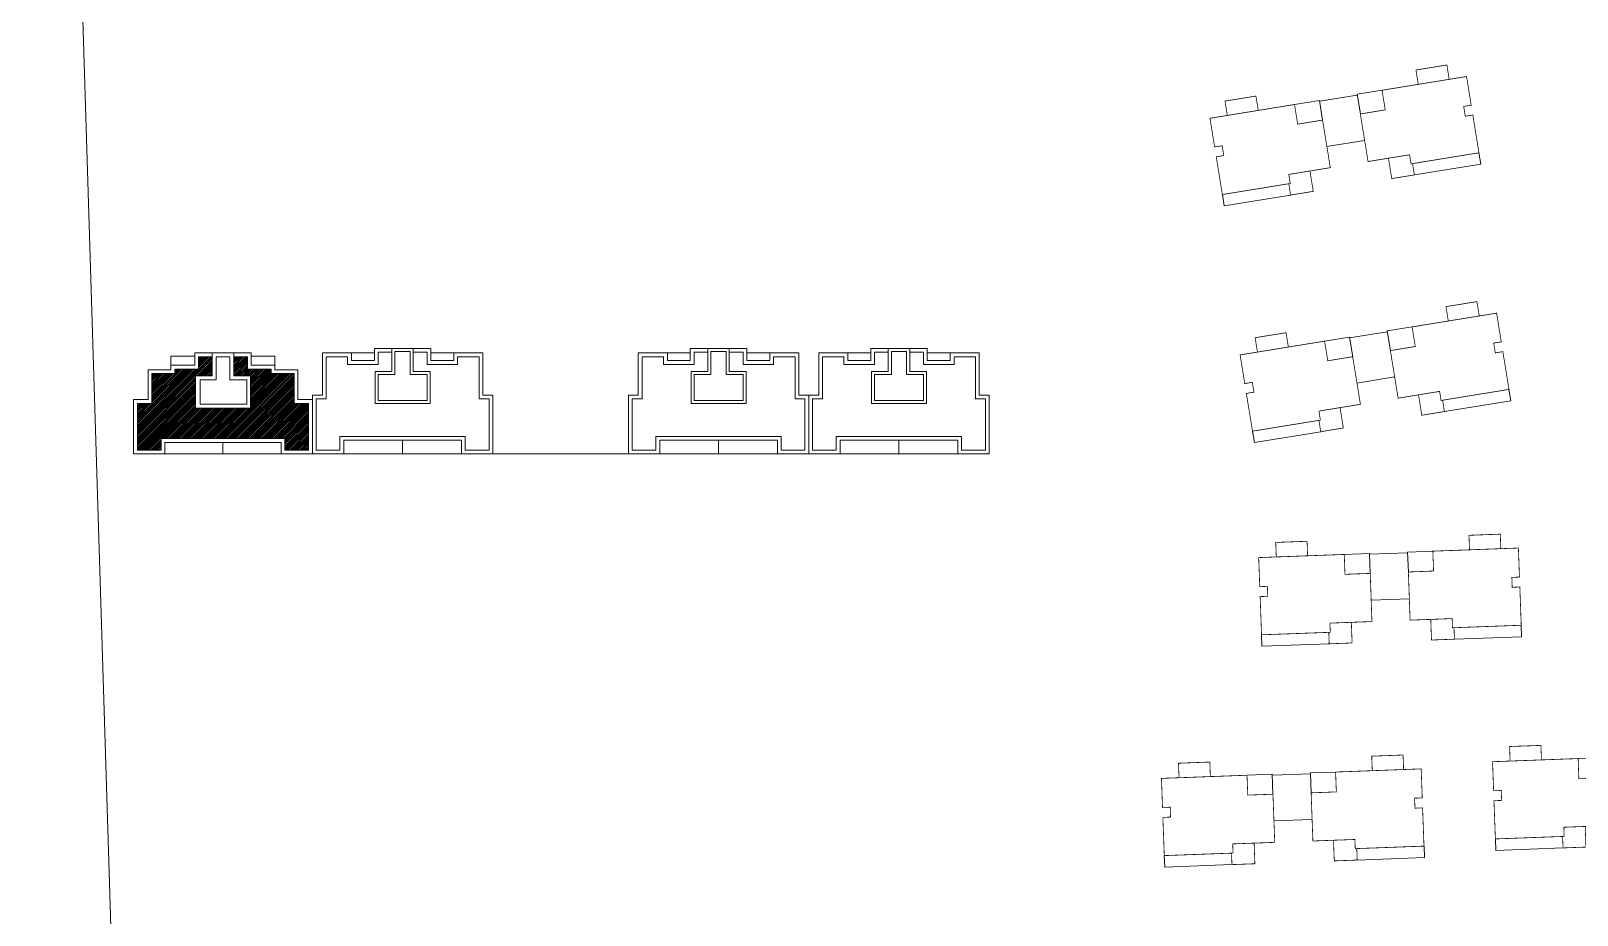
# Model space of a CAD drawing. Extents: x 65861 to 191729, y -16848 to 27649.
# Drawn here: x 132086 to 134108, y -9449 to -8293 of the extents above; entities that cross this region are included whole.
import ezdxf

# ---------------------------------------------------------------- set-up
doc = ezdxf.new("R2010")
doc.units = 0
doc.header["$LTSCALE"] = 1000
doc.header["$MEASUREMENT"] = 0
for name, color, linetype, lineweight in [('140', 2, 'Continuous', 5), ('DingDianTu', 5, 'Continuous', 0), ('s2', 1, 'Continuous', 5)]:
    doc.layers.add(name, color=color, linetype=linetype, lineweight=lineweight)

# ---------------------------------------------------------------- blocks, each defined once
blk = doc.blocks.new('dafasfd')
at = {"layer": 'DingDianTu', "color": 7}
for points in [[(36368038, 16363912), (36371127, 16365074), (36372042, 16362641)], [(36369878, 16352210), (36361642, 16349110), (36361113, 16350514)]]:
    blk.add_lwpolyline(points, dxfattribs=at)
at = {"layer": 'DingDianTu', "color": 7, "const_width": 100}
blk.add_lwpolyline([(36368038, 16363912), (36368954, 16361479), (36372042, 16362641), (36374261, 16356745), (36369114, 16354807), (36369537, 16353684), (36361113, 16350514), (36359352, 16355194), (36360288, 16355546), (36359830, 16356763), (36358894, 16356410), (36357556, 16359967)], close=True, dxfattribs=at)
for points in [[(36363546, 16362221), (36362876, 16363999), (36359039, 16362555), (36359708, 16360777)], [(36371734, 16355794), (36372686, 16353267), (36369878, 16352210), (36369350, 16353614)]]:
    blk.add_lwpolyline(points, dxfattribs=at)
blk = doc.blocks.new('*E46')
at = {"layer": 'DingDianTu', "color": 7, "xscale": 0.001000002024510444, "yscale": 0.001000000163912773, "zscale": 0.001, "rotation": 339.3761177849276}
blk.add_blockref('dafasfd', (22612.58, -20413.34), dxfattribs=at)
blk = doc.blocks.new('*E45')
at = {"layer": 'DingDianTu', "color": 7, "xscale": 0.001000002024510444, "yscale": 0.001000000163912773, "zscale": 0.001, "rotation": 339.3761177849276}
blk.add_blockref('dafasfd', (22612.58, -20413.34), dxfattribs=at)
blk = doc.blocks.new('*E44')
at = {"layer": 'DingDianTu', "color": 7, "xscale": 0.001000002024510444, "yscale": 0.001000000163912773, "zscale": 0.001, "rotation": 339.3761177849276}
blk.add_blockref('dafasfd', (22612.58, -20413.34), dxfattribs=at)
blk = doc.blocks.new('*E43')
at = {"layer": 'DingDianTu', "color": 7, "xscale": 0.001000002024510444, "yscale": 0.001000000163912773, "zscale": 0.001, "rotation": 339.3761177849276}
blk.add_blockref('dafasfd', (22612.58, -20413.34), dxfattribs=at)
blk = doc.blocks.new('*E42')
at = {"layer": 'DingDianTu', "color": 7, "xscale": 0.001000002024510444, "yscale": 0.001000000163912773, "zscale": 0.001, "rotation": 339.3761177849276}
blk.add_blockref('dafasfd', (22612.58, -20413.34), dxfattribs=at)
blk = doc.blocks.new('*E41')
at = {"layer": 'DingDianTu', "color": 7, "xscale": 0.001000002024510444, "yscale": 0.001000000163912773, "zscale": 0.001, "rotation": 339.3761177849276}
blk.add_blockref('dafasfd', (22612.58, -20413.34), dxfattribs=at)
blk = doc.blocks.new('*E40')
at = {"layer": 'DingDianTu', "color": 7, "xscale": 0.001000002024510444, "yscale": 0.001000000163912773, "zscale": 0.001, "rotation": 339.3761177849276}
blk.add_blockref('dafasfd', (22612.58, -20413.34), dxfattribs=at)
blk = doc.blocks.new('*E39')
at = {"layer": 'DingDianTu', "color": 7, "xscale": 0.001000002024510444, "yscale": 0.001000000163912773, "zscale": 0.001, "rotation": 339.3761177849276}
blk.add_blockref('dafasfd', (22612.58, -20413.34), dxfattribs=at)
blk = doc.blocks.new('*E38')
at = {"layer": 'DingDianTu', "color": 7, "xscale": 0.001000002024510444, "yscale": 0.001000000163912773, "zscale": 0.001, "rotation": 339.3761177849276}
blk.add_blockref('dafasfd', (22612.58, -20413.34), dxfattribs=at)

msp = doc.modelspace()

# ---------------------------------------------------------------- hatches: boundary and pattern name
at = {"layer": 's2', "linetype": 'ByBlock'}
h = msp.add_hatch(dxfattribs=at)
h.set_pattern_fill('ANSI31', color=256, style=0)
h.set_pattern_definition([(45, (-529220.529, -334493.6942), (-1.122532015, 1.122532015), [])])
h.paths.add_polyline_path([(132430.1, -8741), (132400.1, -8741), (132400.1, -8735), (132369.1, -8735), (132369.1, -8719), (132351.1, -8719), (132351.1, -8744), (132352.1, -8744), (132373.1, -8744), (132373.1, -8745), (132373.1, -8786), (132372.1, -8786), (132301.1, -8786), (132301.1, -8785), (132301.1, -8744), (132302.1, -8744), (132323.1, -8744), (132323.1, -8743), (132323.1, -8719), (132305.1, -8719), (132305.1, -8735), (132274.1, -8735), (132274.1, -8741), (132244.1, -8741), (132244.1, -8780), (132225.1, -8780), (132225.1, -8841), (132256.1, -8841), (132256.1, -8826), (132418.1, -8826), (132418.1, -8841), (132449.1, -8841), (132449.1, -8780), (132430.1, -8780)])

# ---------------------------------------------------------------- linework, layer by layer
at = {"layer": '140', "color": 7}
for p, q in [((132085.9, -6085), (132224, -10557.2)), ((133820.9, -8376.8), (133771.5, -8384.9)), ((133830.5, -8436.1), (133781.2, -8444.1)), ((133860.2, -8686.2), (133810.9, -8694.2)), ((132300.1, -8714), (132300.1, -8730)), ((132374.1, -8714), (132300.1, -8714)), ((132323.1, -8714), (132323.1, -8743)), ((132351.1, -8744), (132351.1, -8714)), ((132374.1, -8730), (132374.1, -8714)), ((132467.1, -8769), (132467.1, -8714)), ((132467.1, -8714), (132505.1, -8714)), ((132503.1, -8714), (132505.1, -8714)), ((132505.1, -8714), (132505.1, -8724)), ((132505.1, -8714), (132535.1, -8714)), ((132535.1, -8724), (132535.1, -8708)), ((132535.1, -8708), (132609.1, -8708)), ((132540.1, -8729), (132540.1, -8713)), ((132540.1, -8713), (132558.1, -8713)), ((132558.1, -8708), (132558.1, -8738)), ((132562.1, -8712), (132562.1, -8742)), ((132582.1, -8712), (132562.1, -8712)), ((132582.1, -8742), (132582.1, -8712)), ((132586.1, -8738), (132586.1, -8708)), ((132586.1, -8713), (132604.1, -8713)), ((132604.1, -8713), (132604.1, -8729)), ((132609.1, -8708), (132609.1, -8724)), ((132639.1, -8714), (132609.1, -8714)), ((132639.1, -8724), (132639.1, -8714)), ((132639.1, -8714), (132677.1, -8714)), ((132677.1, -8714), (132677.1, -8769)), ((132880.4, -8769), (132880.4, -8714)), ((132880.4, -8714), (132918.4, -8714)), ((132916.4, -8714), (132918.4, -8714)), ((132918.4, -8714), (132918.4, -8724)), ((132918.4, -8714), (132948.4, -8714)), ((132948.4, -8724), (132948.4, -8708)), ((132948.4, -8708), (133022.4, -8708)), ((132953.4, -8729), (132953.4, -8713)), ((132953.4, -8713), (132971.4, -8713)), ((132971.4, -8708), (132971.4, -8738)), ((132975.4, -8712), (132975.4, -8742)), ((132995.4, -8712), (132975.4, -8712)), ((132995.4, -8742), (132995.4, -8712)), ((132999.4, -8738), (132999.4, -8708)), ((132999.4, -8713), (133017.4, -8713)), ((133017.4, -8713), (133017.4, -8729)), ((133022.4, -8708), (133022.4, -8724)), ((133052.4, -8714), (133022.4, -8714)), ((133052.4, -8724), (133052.4, -8714)), ((133052.4, -8714), (133090.4, -8714)), ((133090.4, -8714), (133090.4, -8769)), ((133116.4, -8769), (133116.4, -8714)), ((133116.4, -8714), (133154.4, -8714)), ((133152.4, -8714), (133154.4, -8714)), ((133154.4, -8714), (133154.4, -8724)), ((133154.4, -8714), (133184.4, -8714)), ((133184.4, -8724), (133184.4, -8708)), ((133184.4, -8708), (133258.4, -8708)), ((133189.4, -8729), (133189.4, -8713)), ((133189.4, -8713), (133207.4, -8713)), ((133207.4, -8708), (133207.4, -8738)), ((133211.4, -8712), (133211.4, -8742)), ((133231.4, -8712), (133211.4, -8712)), ((133231.4, -8742), (133231.4, -8712)), ((133235.4, -8738), (133235.4, -8708)), ((133235.4, -8713), (133253.4, -8713)), ((133253.4, -8713), (133253.4, -8729)), ((133258.4, -8708), (133258.4, -8724)), ((133288.4, -8714), (133258.4, -8714)), ((133288.4, -8724), (133288.4, -8714)), ((133288.4, -8714), (133326.4, -8714)), ((133326.4, -8714), (133326.4, -8769)), ((132269.1, -8736), (132239.1, -8736)), ((132239.1, -8736), (132239.1, -8775)), ((132269.1, -8730), (132269.1, -8718)), ((132269.1, -8718), (132300.1, -8718)), ((132300.1, -8730), (132269.1, -8730)), ((132269.1, -8730), (132269.1, -8736)), ((132305.1, -8735), (132274.1, -8735)), ((132274.1, -8735), (132274.1, -8741)), ((132323.1, -8719), (132305.1, -8719)), ((132305.1, -8719), (132305.1, -8735)), ((132328.1, -8719), (132328.1, -8749)), ((132346.1, -8719), (132328.1, -8719)), ((132346.1, -8749), (132346.1, -8719)), ((132369.1, -8719), (132351.1, -8719)), ((132369.1, -8735), (132369.1, -8719)), ((132400.1, -8735), (132369.1, -8735)), ((132405.1, -8718), (132374.1, -8718)), ((132405.1, -8730), (132374.1, -8730)), ((132400.1, -8741), (132400.1, -8735)), ((132405.1, -8730), (132405.1, -8718)), ((132405.1, -8736), (132405.1, -8730)), ((132435.1, -8736), (132405.1, -8736)), ((132435.1, -8775), (132435.1, -8736)), ((132472.1, -8774), (132472.1, -8719)), ((132472.1, -8719), (132500.1, -8719)), ((132500.1, -8719), (132500.1, -8729)), ((132500.1, -8729), (132540.1, -8729)), ((132505.1, -8724), (132535.1, -8724)), ((132604.1, -8729), (132644.1, -8729)), ((132609.1, -8724), (132639.1, -8724)), ((132644.1, -8729), (132644.1, -8719)), ((132644.1, -8719), (132672.1, -8719)), ((132672.1, -8719), (132672.1, -8774)), ((132885.4, -8774), (132885.4, -8719)), ((132885.4, -8719), (132913.4, -8719)), ((132913.4, -8719), (132913.4, -8729)), ((132913.4, -8729), (132953.4, -8729)), ((132918.4, -8724), (132948.4, -8724)), ((133017.4, -8729), (133057.4, -8729)), ((133022.4, -8724), (133052.4, -8724)), ((133057.4, -8729), (133057.4, -8719)), ((133057.4, -8719), (133085.4, -8719)), ((133085.4, -8719), (133085.4, -8774)), ((133121.4, -8774), (133121.4, -8719)), ((133121.4, -8719), (133149.4, -8719)), ((133149.4, -8719), (133149.4, -8729)), ((133149.4, -8729), (133189.4, -8729)), ((133154.4, -8724), (133184.4, -8724)), ((133253.4, -8729), (133293.4, -8729)), ((133258.4, -8724), (133288.4, -8724)), ((133293.4, -8729), (133293.4, -8719)), ((133293.4, -8719), (133321.4, -8719)), ((133321.4, -8719), (133321.4, -8774)), ((132274.1, -8741), (132244.1, -8741)), ((132244.1, -8741), (132244.1, -8780)), ((132302.1, -8744), (132301.1, -8744)), ((132301.1, -8744), (132301.1, -8785)), ((132323.1, -8744), (132302.1, -8744)), ((132328.1, -8749), (132307.1, -8749)), ((132307.1, -8749), (132307.1, -8781)), ((132323.1, -8743), (132323.1, -8744)), ((132368.1, -8749), (132346.1, -8749)), ((132352.1, -8744), (132351.1, -8744)), ((132373.1, -8744), (132352.1, -8744)), ((132368.1, -8781), (132368.1, -8749)), ((132373.1, -8745), (132373.1, -8744)), ((132373.1, -8786), (132373.1, -8745)), ((132430.1, -8741), (132400.1, -8741)), ((132430.1, -8780), (132430.1, -8741)), ((132558.1, -8738), (132536.1, -8738)), ((132536.1, -8738), (132536.1, -8780)), ((132562.1, -8742), (132540.1, -8742)), ((132540.1, -8742), (132540.1, -8776)), ((132604.1, -8742), (132582.1, -8742)), ((132608.1, -8738), (132586.1, -8738)), ((132604.1, -8776), (132604.1, -8742)), ((132608.1, -8780), (132608.1, -8738)), ((132971.4, -8738), (132949.4, -8738)), ((132949.4, -8738), (132949.4, -8780)), ((132975.4, -8742), (132953.4, -8742)), ((132953.4, -8742), (132953.4, -8776)), ((133017.4, -8742), (132995.4, -8742)), ((133021.4, -8738), (132999.4, -8738)), ((133017.4, -8776), (133017.4, -8742)), ((133021.4, -8780), (133021.4, -8738)), ((133207.4, -8738), (133185.4, -8738)), ((133185.4, -8738), (133185.4, -8780)), ((133211.4, -8742), (133189.4, -8742)), ((133189.4, -8742), (133189.4, -8776)), ((133253.4, -8742), (133231.4, -8742)), ((133257.4, -8738), (133235.4, -8738)), ((133253.4, -8776), (133253.4, -8742)), ((133257.4, -8780), (133257.4, -8738)), ((133869.8, -8745.4), (133820.5, -8753.5)), ((132239.1, -8775), (132220.1, -8775)), ((132220.1, -8775), (132220.1, -8846)), ((132454.1, -8775), (132435.1, -8775)), ((132454.1, -8846), (132454.1, -8769)), ((132454.1, -8769), (132467.1, -8769)), ((132454.1, -8846), (132454.1, -8775)), ((132459.1, -8841), (132459.1, -8774)), ((132459.1, -8774), (132472.1, -8774)), ((132540.1, -8776), (132604.1, -8776)), ((132672.1, -8774), (132685.1, -8774)), ((132677.1, -8769), (132690.1, -8769)), ((132685.1, -8774), (132685.1, -8841)), ((132690.1, -8769), (132690.1, -8846)), ((132867.4, -8846), (132867.4, -8769)), ((132867.4, -8769), (132880.4, -8769)), ((132872.4, -8841), (132872.4, -8774)), ((132872.4, -8774), (132885.4, -8774)), ((132953.4, -8776), (133017.4, -8776)), ((133085.4, -8774), (133098.4, -8774)), ((133090.4, -8769), (133103.4, -8769)), ((133098.4, -8774), (133098.4, -8841)), ((133103.4, -8846), (133103.4, -8769)), ((133103.4, -8769), (133116.4, -8769)), ((133103.4, -8769), (133103.4, -8846)), ((133108.4, -8841), (133108.4, -8774)), ((133108.4, -8774), (133121.4, -8774)), ((133189.4, -8776), (133253.4, -8776)), ((133321.4, -8774), (133334.4, -8774)), ((133326.4, -8769), (133339.4, -8769)), ((133334.4, -8774), (133334.4, -8841)), ((133339.4, -8769), (133339.4, -8846)), ((132244.1, -8780), (132225.1, -8780)), ((132225.1, -8780), (132225.1, -8841)), ((132301.1, -8785), (132301.1, -8786)), ((132301.1, -8786), (132372.1, -8786)), ((132307.1, -8781), (132368.1, -8781)), ((132372.1, -8786), (132373.1, -8786)), ((132449.1, -8780), (132430.1, -8780)), ((132449.1, -8841), (132449.1, -8780)), ((132536.1, -8779), (132536.1, -8780)), ((132536.1, -8780), (132608.1, -8780)), ((132607.1, -8780), (132608.1, -8780)), ((132949.4, -8779), (132949.4, -8780)), ((132949.4, -8780), (133021.4, -8780)), ((133020.4, -8780), (133021.4, -8780)), ((133185.4, -8779), (133185.4, -8780)), ((133185.4, -8780), (133257.4, -8780)), ((133256.4, -8780), (133257.4, -8780)), ((132256.1, -8841), (132256.1, -8826)), ((132256.1, -8826), (132418.1, -8826)), ((132261.1, -8846), (132261.1, -8831)), ((132261.1, -8831), (132413.1, -8831)), ((132337.1, -8831), (132337.1, -8846)), ((132413.1, -8831), (132413.1, -8846)), ((132418.1, -8826), (132418.1, -8841)), ((132572.1, -8823), (132490.1, -8823)), ((132490.1, -8823), (132490.1, -8841)), ((132572.1, -8828), (132495.1, -8828)), ((132495.1, -8828), (132495.1, -8846)), ((132654.1, -8823), (132572.1, -8823)), ((132649.1, -8828), (132572.1, -8828)), ((132572.1, -8828), (132572.1, -8846)), ((132649.1, -8846), (132649.1, -8828)), ((132654.1, -8841), (132654.1, -8823)), ((132985.4, -8823), (132903.4, -8823)), ((132903.4, -8823), (132903.4, -8841)), ((132985.4, -8828), (132908.4, -8828)), ((132908.4, -8828), (132908.4, -8846)), ((133067.4, -8823), (132985.4, -8823)), ((133062.4, -8828), (132985.4, -8828)), ((132985.4, -8828), (132985.4, -8846)), ((133062.4, -8846), (133062.4, -8828)), ((133067.4, -8841), (133067.4, -8823)), ((133221.4, -8823), (133139.4, -8823)), ((133139.4, -8823), (133139.4, -8841)), ((133221.4, -8828), (133144.4, -8828)), ((133144.4, -8828), (133144.4, -8846)), ((133303.4, -8823), (133221.4, -8823)), ((133298.4, -8828), (133221.4, -8828)), ((133221.4, -8828), (133221.4, -8846)), ((133298.4, -8846), (133298.4, -8828)), ((133303.4, -8841), (133303.4, -8823)), ((132220.1, -8846), (132261.1, -8846)), ((132225.1, -8841), (132256.1, -8841)), ((132261.1, -8846), (132413.1, -8846)), ((132413.1, -8846), (132454.1, -8846)), ((132418.1, -8841), (132449.1, -8841)), ((132495.1, -8846), (132454.1, -8846)), ((132490.1, -8841), (132459.1, -8841)), ((132572.1, -8846), (132495.1, -8846)), ((132572.1, -8846), (132649.1, -8846)), ((132690.1, -8846), (132649.1, -8846)), ((132685.1, -8841), (132654.1, -8841)), ((132690.1, -8846), (133322.1, -8846)), ((132908.4, -8846), (132867.4, -8846)), ((132903.4, -8841), (132872.4, -8841)), ((132985.4, -8846), (132908.4, -8846)), ((132985.4, -8846), (133062.4, -8846)), ((133103.4, -8846), (133062.4, -8846)), ((133098.4, -8841), (133067.4, -8841)), ((133144.4, -8846), (133103.4, -8846)), ((133139.4, -8841), (133108.4, -8841)), ((133221.4, -8846), (133144.4, -8846)), ((133221.4, -8846), (133298.4, -8846)), ((133339.4, -8846), (133298.4, -8846)), ((133334.4, -8841), (133303.4, -8841)), ((133886.8, -8975.3), (133836.9, -8977.1)), ((133889, -9035.2), (133839.1, -9037.1)), ((133759.6, -9263.9), (133709.7, -9265.7)), ((133761.8, -9323.9), (133711.9, -9325.7))]:
    msp.add_line(p, q, dxfattribs=at)

# ---------------------------------------------------------------- block references
at = {"layer": '140', "color": 7, "extrusion": (0, 0, -1), "yscale": 10.00000000931323, "zscale": -10}
for name, p, xscale, rotation in [('*E45', (-721143.7, 268593.4), 10.00000000925651, 350.7611598693216), ('*E43', (-721183, 268284.1), 10.00000000925651, 350.7611598693216), ('*E41', (-751067.8, 192886.7), 10.00000000930799, 357.8974182960303), ('*E39', (-750940.6, 192598), 10.00000000930799, 357.8974182960303)]:
    msp.add_blockref(name, p, dxfattribs=dict(at, xscale=xscale, rotation=rotation))
at = {"layer": '140', "color": 7, "yscale": 10.00000000931323, "zscale": 10}
for name, p, xscale, rotation in [('*E46', (-511054.8, 68163.5), 10.00000000931396, 9.238840130624823), ('*E44', (-511015.4, 67854.2), 10.00000000931396, 9.238840130624823), ('*E42', (-496484.7, 147084.7), 10.00000000930799, 2.102581703969761), ('*E38', (-496178.8, 146817.9), 10.00000000930799, 2.102581703969761), ('*E40', (-496611.9, 146796.1), 10.00000000930799, 2.102581703969761)]:
    msp.add_blockref(name, p, dxfattribs=dict(at, xscale=xscale, rotation=rotation))

doc.saveas('drawing.dxf')
